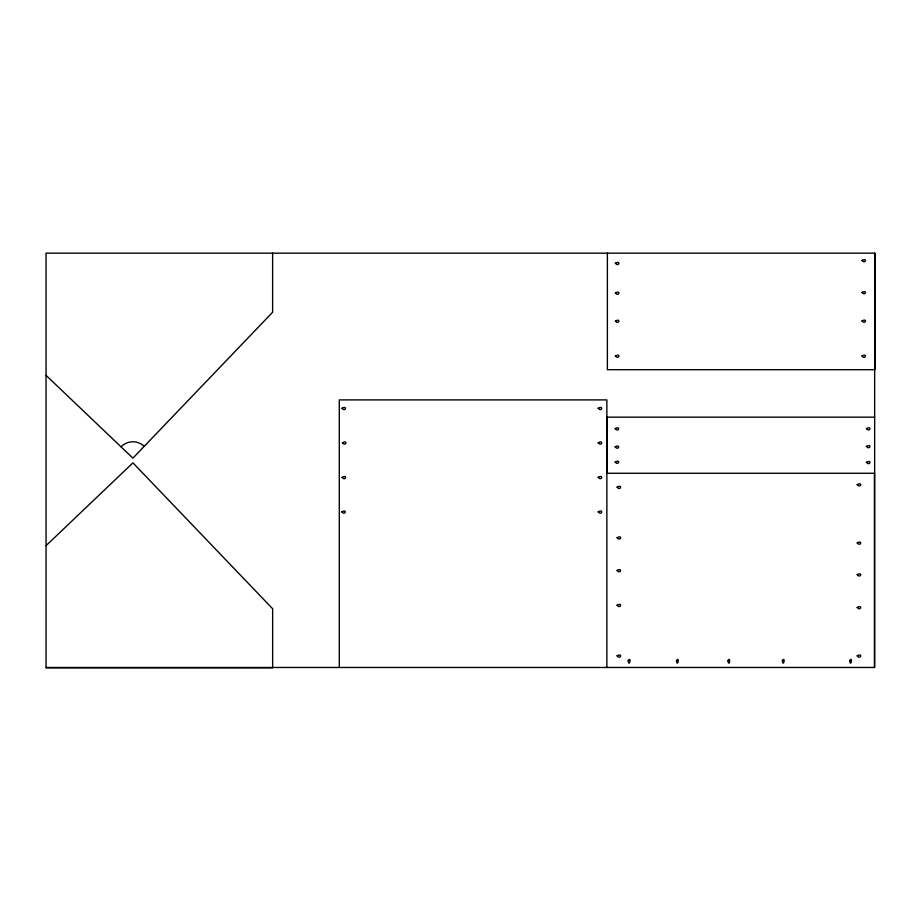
<?xml version="1.0" encoding="UTF-8"?>
<svg xmlns="http://www.w3.org/2000/svg" width="921" height="921" viewBox="0 0 921 921"><rect width="100%" height="100%" fill="white"/><g stroke="black" fill="none" stroke-linecap="round" stroke-linejoin="round"><path stroke-width="1.38" d="M46.073 545.646L132.935 462.849L272.651 608.769L272.651 667.84L46.073 667.84L46.05 253.16L874.95 253.16L874.95 369.689L607.376 369.689L607.376 253.16M874.662 417.155L607.089 417.155L607.089 473.267M606.87 473.267L874.662 473.267M46.05 667.472L874.662 667.472L874.662 253.16M46.05 375.354L132.912 458.151L272.628 312.231L272.628 253.16M874.443 473.267L874.443 667.472M606.87 667.472L606.87 399.898L339.296 399.898L339.296 667.472M121.042 446.846A16.382 16.382 0 0 1 144.24 446.317M628.203 660.633C629.285 668.404 631.564 655.384 628.203 660.633M676.463 660.633C677.545 668.404 679.825 655.384 676.463 660.633M727.901 660.633C728.983 668.404 731.262 655.384 727.901 660.633M782.332 660.633C783.414 668.404 785.694 655.384 782.332 660.633M849.669 660.633C850.751 668.404 853.03 655.384 849.669 660.633M341.956 408.245C345.237 412.677 347.885 404.964 341.956 408.245M342.405 442.771C345.686 447.203 348.322 439.49 342.405 442.771M342.071 477.366C345.352 481.798 347.988 474.073 342.071 477.366M341.795 511.823C345.076 516.255 347.712 508.542 341.795 511.823M615.378 263.21C618.67 267.643 621.307 259.918 615.378 263.21M615.378 292.97C618.67 297.402 621.307 289.678 615.378 292.97M615.378 321.015C618.67 325.447 621.307 317.722 615.378 321.015M598.178 408.245C601.471 412.677 604.107 404.964 598.178 408.245M615.378 355.978C618.67 360.41 621.307 352.685 615.378 355.978M598.178 442.771C601.471 447.203 604.107 439.49 598.178 442.771M598.178 477.297C601.471 481.729 604.107 474.016 598.178 477.297M615.159 428.599C618.44 433.02 621.076 425.306 615.159 428.599M615.159 446.835C618.44 451.267 621.076 443.554 615.159 446.835M598.178 511.823C601.471 516.255 604.107 508.542 598.178 511.823M615.159 462.008C618.44 466.44 621.076 458.716 615.159 462.008M617.082 487.151C620.363 491.572 623.01 483.859 617.082 487.151M617.082 537.668C620.363 542.101 623.01 534.387 617.082 537.668M617.082 570.421C620.363 574.854 623.01 567.14 617.082 570.421M617.082 605.224C620.363 609.656 623.01 601.931 617.082 605.224M617.082 655.821C620.363 660.253 623.01 652.54 617.082 655.821M861.952 260.424C865.245 264.857 867.881 257.143 861.952 260.424M861.952 292.429C865.245 296.85 867.881 289.136 861.952 292.429M861.952 320.911C865.245 325.343 867.881 317.618 861.952 320.911M861.952 355.978C865.245 360.41 867.881 352.685 861.952 355.978M866.431 428.599C869.723 433.02 872.36 425.306 866.431 428.599M866.431 446.363C869.723 450.795 872.36 443.07 866.431 446.363M857.186 484.607C860.467 489.028 863.104 481.315 857.186 484.607M866.431 462.284C869.723 466.717 872.36 458.992 866.431 462.284M857.186 542.872C860.467 547.293 863.104 539.579 857.186 542.872M857.186 574.635C860.467 579.067 863.104 571.342 857.186 574.635M857.186 607.446C860.467 611.878 863.104 604.153 857.186 607.446M857.186 655.821C860.467 660.253 863.104 652.54 857.186 655.821"/></g></svg>
